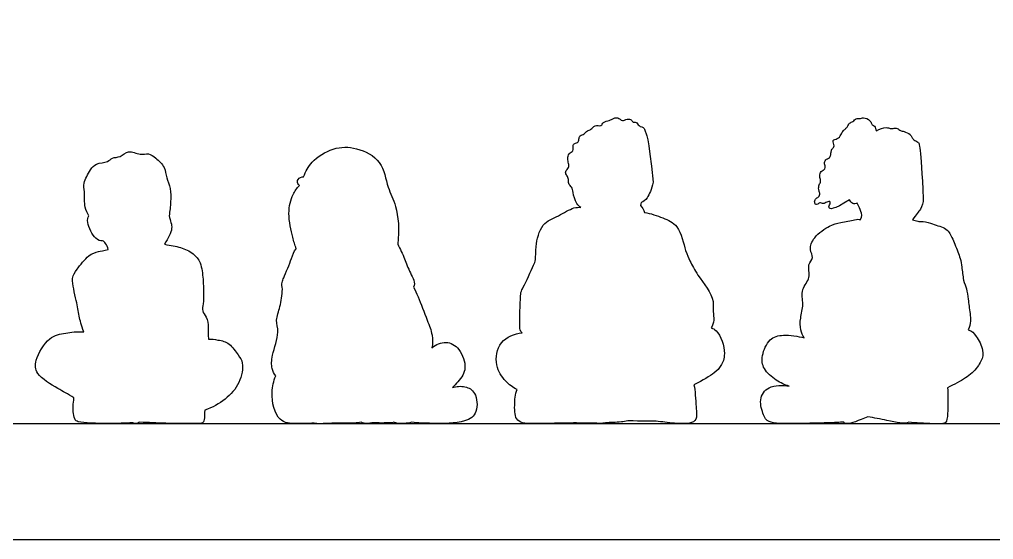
# Model space of a CAD drawing. Header units: millimetres. Extents: x 11.2 to 50.9, y -0.3 to 14.1.
# Drawn here: x 32.647 to 34.608, y 4.306 to 5.351 of the extents above; entities that cross this region are included whole.
import ezdxf

# ---------------------------------------------------------------- set-up
doc = ezdxf.new("R2010")
doc.units = ezdxf.units.MM
for name, color, linetype, true_color in [('AG-DIAGRAM', 7, 'Continuous', 0xfecc66), ('AG-OUTLINE', 7, 'Continuous', 0x8000ff), ('X-VPRT', 6, 'Continuous', 0xff00ff)]:
    doc.layers.add(name, color=color, linetype=linetype, true_color=true_color)

msp = doc.modelspace()

# ---------------------------------------------------------------- linework, layer by layer
at = {"layer": 'AG-DIAGRAM'}
msp.add_lwpolyline([(31.0989, 4.5388), (36.2805, 4.5388)], dxfattribs=at)
at = {"layer": 'AG-OUTLINE'}
for points, knots in [([(33.7771, 4.9737), (33.7744, 4.9748), (33.7669, 4.9828), (33.7611, 5.0031), (33.7599, 5.0145), (33.7509, 5.0207), (33.7531, 5.0324), (33.748, 5.0388), (33.7447, 5.0463), (33.7548, 5.0531), (33.752, 5.0623), (33.7507, 5.0716), (33.7523, 5.0824), (33.7632, 5.0864), (33.7606, 5.097), (33.7642, 5.1032), (33.7736, 5.1038), (33.773, 5.1129), (33.7753, 5.1186), (33.7844, 5.1205), (33.7896, 5.1286), (33.7985, 5.1292), (33.8045, 5.1409), (33.8192, 5.1354), (33.8217, 5.1462), (33.8345, 5.1477), (33.8398, 5.151), (33.8521, 5.1568), (33.8603, 5.145), (33.8699, 5.1524), (33.8793, 5.1505), (33.8813, 5.1438), (33.8896, 5.1463), (33.8929, 5.1364), (33.9067, 5.1342), (33.9052, 5.1237), (33.9127, 5.1204), (33.9227, 5.0246)], [0.627914, 0.627914, 0.627914, 0.627914, 0.853158, 1.224552, 1.481363, 1.716333, 1.966597, 2.18577, 2.384798, 2.627856, 2.852645, 3.094224, 3.337462, 3.574575, 3.809065, 4.003756, 4.215389, 4.428445, 4.610305, 4.835211, 5.066754, 5.284762, 5.540493, 5.806053, 6.026733, 6.287964, 6.493029, 6.753706, 7.008184, 7.252633, 7.475464, 7.656181, 7.848015, 8.076763, 8.340805, 8.559612, 8.805154, 8.805154, 8.805154, 8.805154]), ([(34.3179, 4.9887), (34.2847, 4.9676), (34.273, 4.9716), (34.2795, 4.98), (34.2791, 4.9875), (34.2697, 4.983), (34.2639, 4.9804), (34.2595, 4.984), (34.2542, 4.9801), (34.2491, 4.9783), (34.2469, 4.9858), (34.2499, 4.9922), (34.2587, 4.9952), (34.2579, 5.0043), (34.2554, 5.0096), (34.256, 5.0193), (34.2612, 5.0258), (34.2577, 5.0335), (34.2582, 5.0448), (34.2664, 5.049), (34.2703, 5.0536), (34.2669, 5.0614), (34.2688, 5.0702), (34.2784, 5.0724), (34.2803, 5.0795), (34.2806, 5.0862), (34.2829, 5.092), (34.289, 5.0966), (34.2816, 5.11), (34.2946, 5.1107), (34.3008, 5.1191), (34.3039, 5.1266), (34.3096, 5.1318), (34.3143, 5.1357), (34.3171, 5.1441), (34.3256, 5.1452), (34.3307, 5.1536), (34.3387, 5.1516), (34.3457, 5.1549), (34.3608, 5.1498), (34.3624, 5.1383), (34.3701, 5.1383), (34.3704, 5.1302), (34.3725, 5.1275)], [4.710873, 4.710873, 4.710873, 4.710873, 4.964382, 5.152588, 5.302126, 5.496108, 5.667362, 5.809019, 5.974873, 6.114058, 6.28052, 6.454244, 6.645711, 6.830917, 6.998522, 7.202208, 7.386205, 7.575317, 7.791465, 7.987835, 8.140104, 8.329216, 8.51814, 8.715276, 8.887778, 9.062366, 9.22822, 9.399574, 9.620602, 9.824168, 10.03933, 10.231623, 10.414594, 10.581275, 10.770387, 10.957828, 11.154198, 11.331075, 11.517114, 11.77115, 11.98144, 12.137514, 12.352036, 12.352036, 12.352036, 12.352036]), ([(34.3725, 5.1275), (34.3778, 5.1317), (34.3915, 5.1362), (34.3996, 5.1314), (34.4058, 5.1324), (34.4146, 5.1335), (34.4203, 5.1269), (34.4277, 5.1269), (34.4406, 5.121), (34.4432, 5.1146), (34.4473, 5.1087), (34.4563, 5.1057), (34.4611, 5.0995), (34.4664, 4.9905)], [0, 0, 0, 0, 0.663865, 1.09311, 1.45468, 1.877878, 2.287458, 2.686961, 3.22745, 3.609921, 3.989857, 4.438926, 4.925036, 4.925036, 4.925036, 4.925036]), ([(32.7869, 4.9566), (32.7838, 4.9621), (32.7774, 4.9732), (32.7791, 5.0058), (32.7746, 5.0222), (32.7899, 5.0495), (32.8005, 5.0631), (32.8254, 5.0635), (32.8336, 5.0748), (32.8512, 5.0735), (32.8661, 5.0906), (32.8901, 5.0778), (32.9072, 5.0835), (32.9221, 5.0729), (32.9411, 5.0549), (32.9424, 5.0329), (32.9524, 5.0118), (32.9518, 4.9846), (32.9502, 4.9661), (32.9484, 4.9568)], [0, 0, 0, 0, 0.251917, 0.575161, 0.816783, 1.129658, 1.370044, 1.643952, 1.848123, 2.076999, 2.332483, 2.614528, 2.850005, 3.088394, 3.379526, 3.64591, 3.922276, 4.221954, 4.530041, 4.530041, 4.530041, 4.530041]), ([(33.2192, 5.0353), (33.2232, 5.0459), (33.2337, 5.0669), (33.2786, 5.0958), (33.3261, 5.0955), (33.3792, 5.0693), (33.3869, 5.0124), (33.408, 4.9773), (33.4123, 4.9289), (33.4086, 4.8999)], [0, 0, 0, 0, 0.336577, 0.745108, 1.141074, 1.564038, 1.982088, 2.355664, 2.837368, 2.837368, 2.837368, 2.837368]), ([(33.2108, 5.0177), (33.2094, 5.0187), (33.2068, 5.0217), (33.2057, 5.0312), (33.2155, 5.0352), (33.2192, 5.0353)], [-0.6336427, -0.6336427, -0.6336427, -0.6336427, -0.5278122, -0.3610832, -0.1698623, -0.1698623, -0.1698623, -0.1698623]), ([(33.9227, 5.0246), (33.9196, 5.0099), (33.9117, 4.9917), (33.9033, 4.9851), (33.8984, 4.9836)], [3.7377951, 3.7377951, 3.7377951, 3.7377951, 4.1275051, 4.4210617, 4.4210617, 4.4210617, 4.4210617]), ([(33.2044, 4.8906), (33.2017, 4.8982), (33.1968, 4.9139), (33.186, 4.9615), (33.1959, 4.9996), (33.2057, 5.0122), (33.2108, 5.0177)], [0, 0, 0, 0, 0.281351, 0.676071, 1.029102, 1.298886, 1.298886, 1.298886, 1.298886]), ([(34.3331, 4.982), (34.3306, 4.9806), (34.3231, 4.9805), (34.3193, 4.9858), (34.3179, 4.9887)], [-0.3294945, -0.3294945, -0.3294945, -0.3294945, -0.1778812, 0, 0, 0, 0]), ([(34.3391, 4.9483), (34.3445, 4.9556), (34.3411, 4.9661), (34.3375, 4.9742), (34.3331, 4.982)], [0, 0, 0, 0, 0.3508473, 0.688748, 0.688748, 0.688748, 0.688748]), ([(34.4664, 4.9905), (34.4664, 4.9837), (34.4618, 4.9691), (34.4524, 4.9598), (34.4447, 4.9487)], [-1.7307262, -1.7307262, -1.7307262, -1.7307262, -1.4249577, -1.1275408, -1.1275408, -1.1275408, -1.1275408]), ([(33.6589, 4.7214), (33.6547, 4.725), (33.6536, 4.7337), (33.6551, 4.7446), (33.6542, 4.7664), (33.6557, 4.7871), (33.6558, 4.8034), (33.6642, 4.8173), (33.6796, 4.8527), (33.6871, 4.8682), (33.6851, 4.8953), (33.6969, 4.9428), (33.7318, 4.9551), (33.7611, 4.9741), (33.7726, 4.9738), (33.7771, 4.9737)], [-3.854515, -3.854515, -3.854515, -3.854515, -3.656575, -3.464305, -3.196972, -2.930637, -2.699687, -2.479883, -1.827049, -1.604749, -1.301517, -0.915301, -0.570153, -0.230948, -0.033249, -0.033249, -0.033249, -0.033249]), ([(33.9051, 4.9636), (33.9179, 4.9616), (33.9422, 4.9524), (33.9758, 4.9393), (33.9871, 4.8854), (33.9983, 4.8632), (34.0129, 4.834), (34.0472, 4.7938), (34.0424, 4.7652), (34.0462, 4.7473), (34.0421, 4.7363), (34.0397, 4.7314)], [0, 0, 0, 0, 0.3567, 0.688199, 1.10041, 1.390195, 1.856987, 2.576193, 2.865028, 3.114125, 3.344849, 3.344849, 3.344849, 3.344849]), ([(32.8147, 4.9067), (32.8095, 4.906), (32.799, 4.91), (32.7822, 4.9398), (32.7847, 4.9537), (32.7869, 4.9566)], [-1.2390665, -1.2390665, -1.2390665, -1.2390665, -1.0208133, -0.6647615, -0.4829888, -0.4829888, -0.4829888, -0.4829888]), ([(32.9484, 4.9568), (32.9512, 4.9463), (32.9581, 4.9308), (32.9465, 4.9117), (32.9395, 4.8996)], [3.4651058, 3.4651058, 3.4651058, 3.4651058, 3.7718304, 4.1416437, 4.1416437, 4.1416437, 4.1416437]), ([(34.2269, 4.7112), (34.2237, 4.7161), (34.2182, 4.7271), (34.2185, 4.7518), (34.2265, 4.7783), (34.2187, 4.8095), (34.2417, 4.8312), (34.2316, 4.8584), (34.2476, 4.8721), (34.2355, 4.8896), (34.2458, 4.9149), (34.2774, 4.9384), (34.2997, 4.9427), (34.3266, 4.9486), (34.3373, 4.9505), (34.3391, 4.9483)], [0, 0, 0, 0, 0.24111, 0.522133, 0.827347, 1.140585, 1.443082, 1.730417, 1.963492, 2.200159, 2.489069, 2.844755, 3.125354, 3.432114, 3.618406, 3.618406, 3.618406, 3.618406]), ([(34.4447, 4.9487), (34.448, 4.9477), (34.4558, 4.9455), (34.4584, 4.9453), (34.4597, 4.9453)], [0.0257245, 0.0257245, 0.0257245, 0.0257245, 0.1831368, 0.2949557, 0.2949557, 0.2949557, 0.2949557]), ([(34.4597, 4.9453), (34.4687, 4.9461), (34.4812, 4.9414), (34.5099, 4.9328), (34.5194, 4.924), (34.5304, 4.8992), (34.5412, 4.8711), (34.5441, 4.8541), (34.5465, 4.8268), (34.5541, 4.8101), (34.5569, 4.7883), (34.5604, 4.7613), (34.5627, 4.7398), (34.557, 4.7276)], [6.022174, 6.022174, 6.022174, 6.022174, 6.283268, 6.62416, 6.844855, 7.166644, 7.51027, 7.773603, 8.094207, 8.362741, 8.648905, 8.986276, 9.303075, 9.303075, 9.303075, 9.303075]), ([(32.8262, 4.8887), (32.8252, 4.8932), (32.821, 4.9016), (32.8169, 4.9051), (32.8147, 4.9067)], [0, 0, 0, 0, 0.2146195, 0.3783003, 0.3783003, 0.3783003, 0.3783003]), ([(32.7768, 4.7235), (32.7721, 4.7368), (32.7666, 4.7561), (32.7628, 4.7853), (32.75, 4.8317), (32.7629, 4.8486), (32.7853, 4.8786), (32.8052, 4.8849), (32.8162, 4.8868), (32.8262, 4.8887)], [1.773789, 1.773789, 1.773789, 1.773789, 2.112799, 2.474278, 2.904436, 3.195378, 3.581361, 3.87494, 4.115605, 4.115605, 4.115605, 4.115605]), ([(32.9395, 4.8996), (32.952, 4.8969), (32.9727, 4.8941), (32.9978, 4.8819), (33.0133, 4.8628), (33.0174, 4.829), (33.0177, 4.8013), (33.0179, 4.7805), (33.0137, 4.7646), (33.0251, 4.7536), (33.0281, 4.7319), (33.0265, 4.7216), (33.0275, 4.7085)], [0, 0, 0, 0, 0.320789, 0.660515, 0.967703, 1.335354, 1.675741, 1.966261, 2.210066, 2.451429, 2.743387, 2.998471, 2.998471, 2.998471, 2.998471]), ([(33.1768, 4.8091), (33.1742, 4.821), (33.1796, 4.8322), (33.1953, 4.8707), (33.1994, 4.8847), (33.2044, 4.8906)], [-4.6908673, -4.6908673, -4.6908673, -4.6908673, -4.4214482, -3.997163, -3.7030527, -3.7030527, -3.7030527, -3.7030527]), ([(33.4086, 4.8999), (33.4135, 4.8901), (33.4233, 4.87), (33.432, 4.8437), (33.4452, 4.8218), (33.4406, 4.813)], [0, 0, 0, 0, 0.365071, 0.718388, 1.050315, 1.050315, 1.050315, 1.050315]), ([(33.1631, 4.6347), (33.1599, 4.6393), (33.1541, 4.6504), (33.1547, 4.677), (33.1719, 4.7225), (33.1615, 4.7466), (33.1734, 4.7745), (33.1757, 4.7974), (33.1768, 4.8091)], [0, 0, 0, 0, 0.233228, 0.525812, 0.917446, 1.198116, 1.499568, 1.837347, 1.837347, 1.837347, 1.837347]), ([(33.4406, 4.813), (33.4437, 4.8065), (33.4502, 4.794), (33.4678, 4.7463), (33.4791, 4.7192), (33.4793, 4.6986), (33.4774, 4.6914)], [-3.623361, -3.623361, -3.623361, -3.623361, -3.359518, -2.958845, -2.638076, -2.354399, -2.354399, -2.354399, -2.354399]), ([(34.0397, 4.7314), (34.0432, 4.7303), (34.0578, 4.7221), (34.0706, 4.6795), (34.06, 4.655), (34.0458, 4.6393), (34.0233, 4.6261), (34.0048, 4.6168)], [4.923212, 4.923212, 4.923212, 4.923212, 5.041059, 5.450277, 5.746093, 6.006036, 6.390783, 6.390783, 6.390783, 6.390783]), ([(34.557, 4.7276), (34.5644, 4.7252), (34.5733, 4.7153), (34.5891, 4.6868), (34.5841, 4.6639), (34.5654, 4.6387), (34.542, 4.6247), (34.522, 4.6144), (34.515, 4.6109)], [-3.026859, -3.026859, -3.026859, -3.026859, -2.766655, -2.449292, -2.180355, -1.869799, -1.523409, -1.355713, -1.355713, -1.355713, -1.355713]), ([(32.7571, 4.591), (32.7441, 4.5986), (32.7244, 4.609), (32.6791, 4.6369), (32.6776, 4.6673), (32.7049, 4.7146), (32.7401, 4.7214), (32.7623, 4.7241), (32.7768, 4.7235)], [-2.212875, -2.212875, -2.212875, -2.212875, -1.877974, -1.447566, -1.133831, -0.702942, -0.347466, 0, 0, 0, 0]), ([(33.0275, 4.7085), (33.0337, 4.7091), (33.0496, 4.7067), (33.071, 4.7021), (33.0871, 4.6762), (33.0995, 4.6611), (33.0922, 4.618), (33.0627, 4.5871), (33.036, 4.5711), (33.0201, 4.5659)], [4.712049, 4.712049, 4.712049, 4.712049, 4.924118, 5.207621, 5.516388, 5.767715, 6.130273, 6.512307, 6.894992, 6.894992, 6.894992, 6.894992]), ([(33.6488, 4.6074), (33.6402, 4.6117), (33.6242, 4.6236), (33.6027, 4.6554), (33.6109, 4.7075), (33.6437, 4.7194), (33.6589, 4.7214)], [0, 0, 0, 0, 0.30796, 0.654116, 1.041356, 1.429062, 1.429062, 1.429062, 1.429062]), ([(34.1967, 4.6142), (34.1875, 4.6169), (34.1703, 4.6249), (34.143, 4.6478), (34.1402, 4.6758), (34.1554, 4.7112), (34.1852, 4.7191), (34.2142, 4.7148), (34.2269, 4.7112)], [-3.585547, -3.585547, -3.585547, -3.585547, -3.277914, -2.947644, -2.65255, -2.31427, -2.008571, -1.636954, -1.636954, -1.636954, -1.636954]), ([(33.4774, 4.6914), (33.4852, 4.6978), (33.5064, 4.7073), (33.535, 4.6906), (33.5494, 4.6494), (33.5355, 4.6288), (33.5226, 4.6153), (33.5187, 4.6114)], [-2.086295, -2.086295, -2.086295, -2.086295, -1.772681, -1.46352, -1.109219, -0.789153, -0.662155, -0.662155, -0.662155, -0.662155]), ([(33.2407, 4.5397), (33.2276, 4.5393), (33.2016, 4.5384), (33.1655, 4.5403), (33.1515, 4.5943), (33.1588, 4.6249), (33.1631, 4.6347)], [-2.25437, -2.25437, -2.25437, -2.25437, -1.973937, -1.644047, -1.218011, -0.976882, -0.976882, -0.976882, -0.976882]), ([(33.5187, 4.6114), (33.5267, 4.6142), (33.5445, 4.615), (33.5676, 4.6028), (33.571, 4.5604), (33.5443, 4.5393), (33.4783, 4.5389), (33.4498, 4.5402), (33.4366, 4.5417)], [-2.019539, -2.019539, -2.019539, -2.019539, -1.733082, -1.458868, -1.117498, -0.814891, -0.383582, -0.041099, -0.041099, -0.041099, -0.041099]), ([(33.8095, 4.5398), (33.8023, 4.5393), (33.7771, 4.5406), (33.7219, 4.5395), (33.688, 4.5385), (33.6443, 4.5395), (33.6436, 4.576), (33.6449, 4.5983), (33.6488, 4.6074)], [-3.313687, -3.313687, -3.313687, -3.313687, -3.08019, -2.738485, -2.278357, -1.934378, -1.610536, -1.282881, -1.282881, -1.282881, -1.282881]), ([(34.0048, 4.6168), (34.0076, 4.6064), (34.0083, 4.5709), (34.0125, 4.5471), (33.996, 4.5375), (33.9545, 4.5399), (33.928, 4.5448), (33.9024, 4.5439), (33.8715, 4.5443)], [-1.883152, -1.883152, -1.883152, -1.883152, -1.53934, -1.255817, -1.050188, -0.760385, -0.378654, -0.063087, -0.063087, -0.063087, -0.063087]), ([(34.3067, 4.542), (34.3018, 4.5417), (34.2915, 4.5408), (34.2466, 4.5397), (34.2061, 4.5389), (34.1535, 4.5383), (34.1446, 4.5564), (34.1343, 4.5875), (34.1537, 4.6173), (34.1833, 4.6161), (34.1967, 4.6142)], [-3.605705, -3.605705, -3.605705, -3.605705, -3.387667, -3.013329, -2.624266, -2.230036, -1.986215, -1.668315, -1.356533, -0.991498, -0.991498, -0.991498, -0.991498]), ([(34.515, 4.6109), (34.516, 4.605), (34.5161, 4.5868), (34.5159, 4.5674), (34.5144, 4.5426), (34.5054, 4.5372), (34.4649, 4.5398), (34.444, 4.5408), (34.4374, 4.5419)], [-1.550196, -1.550196, -1.550196, -1.550196, -1.359006, -1.069335, -0.826404, -0.658621, -0.285211, -0.071388, -0.071388, -0.071388, -0.071388]), ([(32.8758, 4.5406), (32.8585, 4.54), (32.8314, 4.5384), (32.7921, 4.5398), (32.7652, 4.5415), (32.76, 4.5452), (32.7569, 4.5532), (32.7551, 4.5638), (32.7553, 4.5777), (32.7571, 4.591)], [-1.192367, -1.192367, -1.192367, -1.192367, -0.826499, -0.45709, -0.158978, 0.039014, 0.039014, 0.275915, 0.608985, 0.608985, 0.608985, 0.608985]), ([(33.0201, 4.5659), (33.0201, 4.5598), (33.0199, 4.5475), (33.0177, 4.5395), (33, 4.5385), (32.9399, 4.5394), (32.9071, 4.5409), (32.8897, 4.5418)], [-1.474829, -1.474829, -1.474829, -1.474829, -1.303269, -1.087798, -0.876844, -0.425361, -0.0106, -0.0106, -0.0106, -0.0106]), ([(34.3548, 4.5527), (34.3361, 4.5452), (34.3203, 4.5384), (34.3139, 4.5388), (34.3087, 4.5386), (34.3074, 4.5403), (34.3067, 4.542), (34.3067, 4.542)], [-7.0681204, -7.0681204, -7.0681204, -7.0681204, -6.7168708, -6.7168708, -6.7168708, -6.5991871, -6.5973594, -6.5973594, -6.5973594, -6.5973594]), ([(34.4374, 4.5419), (34.429, 4.5374), (34.4026, 4.5438), (34.3664, 4.5506), (34.3548, 4.5527)], [-0.744121, -0.744121, -0.744121, -0.744121, -0.3656892, -0.123979, -0.123979, -0.123979, -0.123979]), ([(32.8897, 4.5418), (32.8872, 4.5404), (32.8813, 4.5381), (32.8782, 4.5392), (32.8758, 4.5406)], [-2.8508073, -2.8508073, -2.8508073, -2.8508073, -2.7293166, -2.586349, -2.586349, -2.586349, -2.586349]), ([(33.3354, 4.5418), (33.3261, 4.5395), (33.3073, 4.5402), (33.269, 4.5397), (33.2475, 4.5382), (33.2407, 4.5397)], [-2.5732512, -2.5732512, -2.5732512, -2.5732512, -2.2684943, -1.9019815, -1.6512866, -1.6512866, -1.6512866, -1.6512866]), ([(33.3567, 4.5408), (33.3517, 4.5388), (33.3411, 4.5391), (33.3365, 4.5403), (33.3354, 4.5418)], [-1.7872719, -1.7872719, -1.7872719, -1.7872719, -1.5607134, -1.4229279, -1.4229279, -1.4229279, -1.4229279]), ([(33.4005, 4.5416), (33.3967, 4.54), (33.3846, 4.5405), (33.3724, 4.5398), (33.3567, 4.5408)], [-4.0044033, -4.0044033, -4.0044033, -4.0044033, -3.7654871, -3.4151128, -3.4151128, -3.4151128, -3.4151128]), ([(33.4366, 4.5417), (33.4275, 4.539), (33.4105, 4.5385), (33.4031, 4.5406), (33.4005, 4.5416)], [-0.4744363, -0.4744363, -0.4744363, -0.4744363, -0.199805, -0.0437073, -0.0437073, -0.0437073, -0.0437073]), ([(33.8715, 4.5443), (33.8672, 4.5434), (33.851, 4.5408), (33.8287, 4.5417), (33.813, 4.5377), (33.8095, 4.5398)], [3.5759852, 3.5759852, 3.5759852, 3.5759852, 3.6921314, 4.0165665, 4.2548034, 4.2548034, 4.2548034, 4.2548034])]:
    msp.add_open_spline(points, degree=3, knots=knots, dxfattribs=at)
for points in [[(33.8984, 4.9836), (33.8981, 4.9816), (33.8978, 4.9795), (33.8974, 4.9775)], [(33.8974, 4.9775), (33.9007, 4.9734), (33.9036, 4.9691), (33.9051, 4.9636)]]:
    msp.add_open_spline(points, degree=3, dxfattribs=at)
at = {"layer": 'X-VPRT'}
msp.add_lwpolyline([(30.9058, 5.3727), (30.9058, 4.3059), (36.3922, 4.3059), (36.3922, 5.3727)], close=True, dxfattribs=at)

doc.saveas('drawing.dxf')
